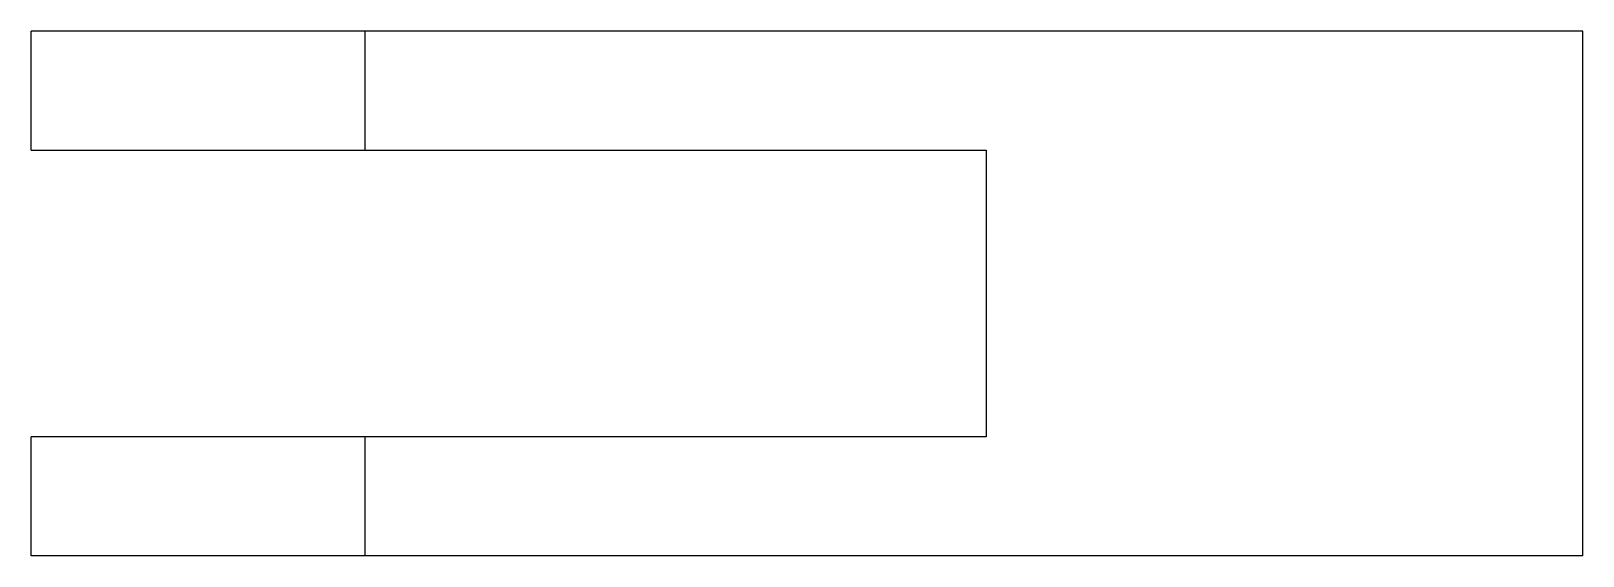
# Model space of a CAD drawing. Header units: metres. Extents: x -20 to 45, y -22 to 0.
import ezdxf

# ---------------------------------------------------------------- set-up
doc = ezdxf.new("R2010")
doc.units = ezdxf.units.M

msp = doc.modelspace()

# ---------------------------------------------------------------- linework, layer by layer
for points in [[(-20, -5), (-20, -4.9), (-20, -4.8), (-20, -4.7), (-20, -4.6), (-20, -4.5), (-20, -4.4), (-20, -4.3), (-20, -4.2), (-20, -4.1), (-20, -4), (-20, -3.9), (-20, -3.8), (-20, -3.7), (-20, -3.6), (-20, -3.5), (-20, -3.4), (-20, -3.3), (-20, -3.2), (-20, -3.1), (-20, -3), (-20, -2.9), (-20, -2.8), (-20, -2.7), (-20, -2.6), (-20, -2.5), (-20, -2.4), (-20, -2.3), (-20, -2.2), (-20, -2.1), (-20, -2), (-20, -1.9), (-20, -1.8), (-20, -1.7), (-20, -1.6), (-20, -1.5), (-20, -1.4), (-20, -1.3), (-20, -1.2), (-20, -1.1), (-20, -1), (-20, -0.9), (-20, -0.8), (-20, -0.7), (-20, -0.6), (-20, -0.5), (-20, -0.4), (-20, -0.3), (-20, -0.2), (-20, -0.1), (-20, 0)], [(-6, 0), (-6.049, 0), (-6.098, 0), (-6.147, 0), (-6.238, 0), (-6.383, 0), (-6.528, 0), (-6.673, 0), (-6.893, 0), (-7.127, 0), (-7.36, 0), (-7.616, 0), (-7.926, 0), (-8.237, 0), (-8.547, 0), (-8.901, 0), (-9.273, 0), (-9.644, 0), (-10.022, 0), (-10.436, 0), (-10.851, 0), (-11.265, 0), (-11.692, 0), (-12.128, 0), (-12.564, 0), (-13, 0), (-13.436, 0), (-13.872, 0), (-14.308, 0), (-14.735, 0), (-15.149, 0), (-15.564, 0), (-15.978, 0), (-16.356, 0), (-16.727, 0), (-17.099, 0), (-17.453, 0), (-17.763, 0), (-18.074, 0), (-18.384, 0), (-18.64, 0), (-18.873, 0), (-19.107, 0), (-19.327, 0), (-19.472, 0), (-19.617, 0), (-19.762, 0), (-19.853, 0), (-19.902, 0), (-19.951, 0), (-20, 0)], [(-6, -5), (-6, -4.9), (-6, -4.8), (-6, -4.7), (-6, -4.6), (-6, -4.5), (-6, -4.4), (-6, -4.3), (-6, -4.2), (-6, -4.1), (-6, -4), (-6, -3.9), (-6, -3.8), (-6, -3.7), (-6, -3.6), (-6, -3.5), (-6, -3.4), (-6, -3.3), (-6, -3.2), (-6, -3.1), (-6, -3), (-6, -2.9), (-6, -2.8), (-6, -2.7), (-6, -2.6), (-6, -2.5), (-6, -2.4), (-6, -2.3), (-6, -2.2), (-6, -2.1), (-6, -2), (-6, -1.9), (-6, -1.8), (-6, -1.7), (-6, -1.6), (-6, -1.5), (-6, -1.4), (-6, -1.3), (-6, -1.2), (-6, -1.1), (-6, -1), (-6, -0.9), (-6, -0.8), (-6, -0.7), (-6, -0.6), (-6, -0.5), (-6, -0.4), (-6, -0.3), (-6, -0.2), (-6, -0.1), (-6, 0)], [(45, 0), (43.98, 0), (42.96, 0), (41.94, 0), (40.92, 0), (39.9, 0), (38.88, 0), (37.86, 0), (36.84, 0), (35.82, 0), (34.8, 0), (33.78, 0), (32.76, 0), (31.74, 0), (30.72, 0), (29.7, 0), (28.68, 0), (27.66, 0), (26.64, 0), (25.62, 0), (24.6, 0), (23.58, 0), (22.56, 0), (21.54, 0), (20.52, 0), (19.5, 0), (18.48, 0), (17.46, 0), (16.44, 0), (15.42, 0), (14.4, 0), (13.38, 0), (12.36, 0), (11.34, 0), (10.32, 0), (9.3, 0), (8.28, 0), (7.26, 0), (6.24, 0), (5.22, 0), (4.2, 0), (3.18, 0), (2.16, 0), (1.14, 0), (0.12, 0), (-0.9, 0), (-1.92, 0), (-2.94, 0), (-3.96, 0), (-4.98, 0), (-6, 0)], [(45, -22), (45, -21.56), (45, -21.12), (45, -20.68), (45, -20.24), (45, -19.8), (45, -19.36), (45, -18.92), (45, -18.48), (45, -18.04), (45, -17.6), (45, -17.16), (45, -16.72), (45, -16.28), (45, -15.84), (45, -15.4), (45, -14.96), (45, -14.52), (45, -14.08), (45, -13.64), (45, -13.2), (45, -12.76), (45, -12.32), (45, -11.88), (45, -11.44), (45, -11), (45, -10.56), (45, -10.12), (45, -9.68), (45, -9.24), (45, -8.8), (45, -8.36), (45, -7.92), (45, -7.48), (45, -7.04), (45, -6.6), (45, -6.16), (45, -5.72), (45, -5.28), (45, -4.84), (45, -4.4), (45, -3.96), (45, -3.52), (45, -3.08), (45, -2.64), (45, -2.2), (45, -1.76), (45, -1.32), (45, -0.88), (45, -0.44), (45, 0)], [(-20, -5), (-19.951, -5), (-19.902, -5), (-19.853, -5), (-19.762, -5), (-19.617, -5), (-19.472, -5), (-19.327, -5), (-19.107, -5), (-18.873, -5), (-18.64, -5), (-18.384, -5), (-18.074, -5), (-17.763, -5), (-17.453, -5), (-17.099, -5), (-16.727, -5), (-16.356, -5), (-15.978, -5), (-15.564, -5), (-15.149, -5), (-14.735, -5), (-14.308, -5), (-13.872, -5), (-13.436, -5), (-13, -5), (-12.564, -5), (-12.128, -5), (-11.692, -5), (-11.265, -5), (-10.851, -5), (-10.436, -5), (-10.022, -5), (-9.644, -5), (-9.273, -5), (-8.901, -5), (-8.547, -5), (-8.237, -5), (-7.926, -5), (-7.616, -5), (-7.36, -5), (-7.127, -5), (-6.893, -5), (-6.673, -5), (-6.528, -5), (-6.383, -5), (-6.238, -5), (-6.147, -5), (-6.098, -5), (-6.049, -5), (-6, -5)], [(-6, -5), (-5.48, -5), (-4.96, -5), (-4.44, -5), (-3.92, -5), (-3.4, -5), (-2.88, -5), (-2.36, -5), (-1.84, -5), (-1.32, -5), (-0.8, -5), (-0.28, -5), (0.24, -5), (0.76, -5), (1.28, -5), (1.8, -5), (2.32, -5), (2.84, -5), (3.36, -5), (3.88, -5), (4.4, -5), (4.92, -5), (5.44, -5), (5.96, -5), (6.48, -5), (7, -5), (7.52, -5), (8.04, -5), (8.56, -5), (9.08, -5), (9.6, -5), (10.12, -5), (10.64, -5), (11.16, -5), (11.68, -5), (12.2, -5), (12.72, -5), (13.24, -5), (13.76, -5), (14.28, -5), (14.8, -5), (15.32, -5), (15.84, -5), (16.36, -5), (16.88, -5), (17.4, -5), (17.92, -5), (18.44, -5), (18.96, -5), (19.48, -5), (20, -5)], [(20, -5), (20, -5.24), (20, -5.48), (20, -5.72), (20, -5.96), (20, -6.2), (20, -6.44), (20, -6.68), (20, -6.92), (20, -7.16), (20, -7.4), (20, -7.64), (20, -7.88), (20, -8.12), (20, -8.36), (20, -8.6), (20, -8.84), (20, -9.08), (20, -9.32), (20, -9.56), (20, -9.8), (20, -10.04), (20, -10.28), (20, -10.52), (20, -10.76), (20, -11), (20, -11.24), (20, -11.48), (20, -11.72), (20, -11.96), (20, -12.2), (20, -12.44), (20, -12.68), (20, -12.92), (20, -13.16), (20, -13.4), (20, -13.64), (20, -13.88), (20, -14.12), (20, -14.36), (20, -14.6), (20, -14.84), (20, -15.08), (20, -15.32), (20, -15.56), (20, -15.8), (20, -16.04), (20, -16.28), (20, -16.52), (20, -16.76), (20, -17)], [(-6, -17), (-6.049, -17), (-6.098, -17), (-6.147, -17), (-6.238, -17), (-6.383, -17), (-6.528, -17), (-6.673, -17), (-6.893, -17), (-7.127, -17), (-7.36, -17), (-7.616, -17), (-7.926, -17), (-8.237, -17), (-8.547, -17), (-8.901, -17), (-9.273, -17), (-9.644, -17), (-10.022, -17), (-10.436, -17), (-10.851, -17), (-11.265, -17), (-11.692, -17), (-12.128, -17), (-12.564, -17), (-13, -17), (-13.436, -17), (-13.872, -17), (-14.308, -17), (-14.735, -17), (-15.149, -17), (-15.564, -17), (-15.978, -17), (-16.356, -17), (-16.727, -17), (-17.099, -17), (-17.453, -17), (-17.763, -17), (-18.074, -17), (-18.384, -17), (-18.64, -17), (-18.873, -17), (-19.107, -17), (-19.327, -17), (-19.472, -17), (-19.617, -17), (-19.762, -17), (-19.853, -17), (-19.902, -17), (-19.951, -17), (-20, -17)], [(-20, -22), (-20, -21.9), (-20, -21.8), (-20, -21.7), (-20, -21.6), (-20, -21.5), (-20, -21.4), (-20, -21.3), (-20, -21.2), (-20, -21.1), (-20, -21), (-20, -20.9), (-20, -20.8), (-20, -20.7), (-20, -20.6), (-20, -20.5), (-20, -20.4), (-20, -20.3), (-20, -20.2), (-20, -20.1), (-20, -20), (-20, -19.9), (-20, -19.8), (-20, -19.7), (-20, -19.6), (-20, -19.5), (-20, -19.4), (-20, -19.3), (-20, -19.2), (-20, -19.1), (-20, -19), (-20, -18.9), (-20, -18.8), (-20, -18.7), (-20, -18.6), (-20, -18.5), (-20, -18.4), (-20, -18.3), (-20, -18.2), (-20, -18.1), (-20, -18), (-20, -17.9), (-20, -17.8), (-20, -17.7), (-20, -17.6), (-20, -17.5), (-20, -17.4), (-20, -17.3), (-20, -17.2), (-20, -17.1), (-20, -17)], [(20, -17), (19.48, -17), (18.96, -17), (18.44, -17), (17.92, -17), (17.4, -17), (16.88, -17), (16.36, -17), (15.84, -17), (15.32, -17), (14.8, -17), (14.28, -17), (13.76, -17), (13.24, -17), (12.72, -17), (12.2, -17), (11.68, -17), (11.16, -17), (10.64, -17), (10.12, -17), (9.6, -17), (9.08, -17), (8.56, -17), (8.04, -17), (7.52, -17), (7, -17), (6.48, -17), (5.96, -17), (5.44, -17), (4.92, -17), (4.4, -17), (3.88, -17), (3.36, -17), (2.84, -17), (2.32, -17), (1.8, -17), (1.28, -17), (0.76, -17), (0.24, -17), (-0.28, -17), (-0.8, -17), (-1.32, -17), (-1.84, -17), (-2.36, -17), (-2.88, -17), (-3.4, -17), (-3.92, -17), (-4.44, -17), (-4.96, -17), (-5.48, -17), (-6, -17)], [(-6, -22), (-6, -21.9), (-6, -21.8), (-6, -21.7), (-6, -21.6), (-6, -21.5), (-6, -21.4), (-6, -21.3), (-6, -21.2), (-6, -21.1), (-6, -21), (-6, -20.9), (-6, -20.8), (-6, -20.7), (-6, -20.6), (-6, -20.5), (-6, -20.4), (-6, -20.3), (-6, -20.2), (-6, -20.1), (-6, -20), (-6, -19.9), (-6, -19.8), (-6, -19.7), (-6, -19.6), (-6, -19.5), (-6, -19.4), (-6, -19.3), (-6, -19.2), (-6, -19.1), (-6, -19), (-6, -18.9), (-6, -18.8), (-6, -18.7), (-6, -18.6), (-6, -18.5), (-6, -18.4), (-6, -18.3), (-6, -18.2), (-6, -18.1), (-6, -18), (-6, -17.9), (-6, -17.8), (-6, -17.7), (-6, -17.6), (-6, -17.5), (-6, -17.4), (-6, -17.3), (-6, -17.2), (-6, -17.1), (-6, -17)], [(-6, -22), (-6.049, -22), (-6.098, -22), (-6.147, -22), (-6.238, -22), (-6.383, -22), (-6.528, -22), (-6.673, -22), (-6.893, -22), (-7.127, -22), (-7.36, -22), (-7.616, -22), (-7.926, -22), (-8.237, -22), (-8.547, -22), (-8.901, -22), (-9.273, -22), (-9.644, -22), (-10.022, -22), (-10.436, -22), (-10.851, -22), (-11.265, -22), (-11.692, -22), (-12.128, -22), (-12.564, -22), (-13, -22), (-13.436, -22), (-13.872, -22), (-14.308, -22), (-14.735, -22), (-15.149, -22), (-15.564, -22), (-15.978, -22), (-16.356, -22), (-16.727, -22), (-17.099, -22), (-17.453, -22), (-17.763, -22), (-18.074, -22), (-18.384, -22), (-18.64, -22), (-18.873, -22), (-19.107, -22), (-19.327, -22), (-19.472, -22), (-19.617, -22), (-19.762, -22), (-19.853, -22), (-19.902, -22), (-19.951, -22), (-20, -22)], [(45, -22), (43.98, -22), (42.96, -22), (41.94, -22), (40.92, -22), (39.9, -22), (38.88, -22), (37.86, -22), (36.84, -22), (35.82, -22), (34.8, -22), (33.78, -22), (32.76, -22), (31.74, -22), (30.72, -22), (29.7, -22), (28.68, -22), (27.66, -22), (26.64, -22), (25.62, -22), (24.6, -22), (23.58, -22), (22.56, -22), (21.54, -22), (20.52, -22), (19.5, -22), (18.48, -22), (17.46, -22), (16.44, -22), (15.42, -22), (14.4, -22), (13.38, -22), (12.36, -22), (11.34, -22), (10.32, -22), (9.3, -22), (8.28, -22), (7.26, -22), (6.24, -22), (5.22, -22), (4.2, -22), (3.18, -22), (2.16, -22), (1.14, -22), (0.12, -22), (-0.9, -22), (-1.92, -22), (-2.94, -22), (-3.96, -22), (-4.98, -22), (-6, -22)]]:
    msp.add_lwpolyline(points)

doc.saveas('drawing.dxf')
